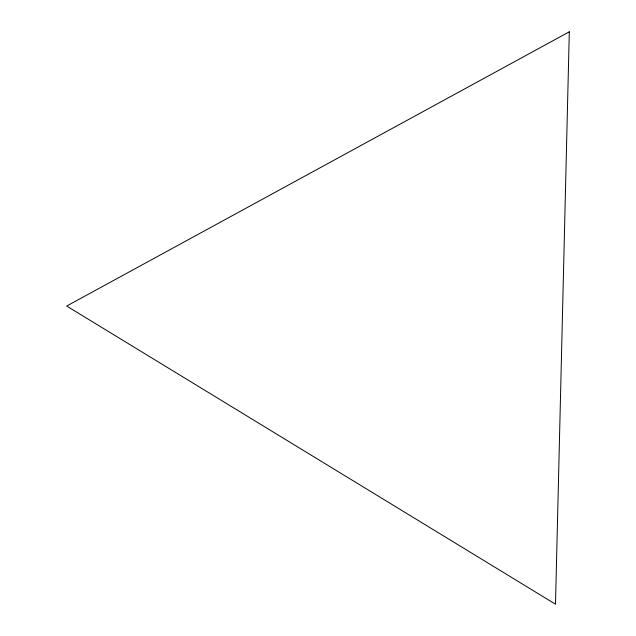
<?xml version="1.0" encoding="UTF-8"?>
<svg xmlns="http://www.w3.org/2000/svg" width="636" height="636" viewBox="0 0 636 636"><rect width="100%" height="100%" fill="white"/><g stroke="black" fill="none" stroke-linecap="round" stroke-linejoin="round"><path stroke-width="0.95" d="M569.307 31.8L555.498 604.2L66.693 306.043L569.307 31.8"/></g></svg>
